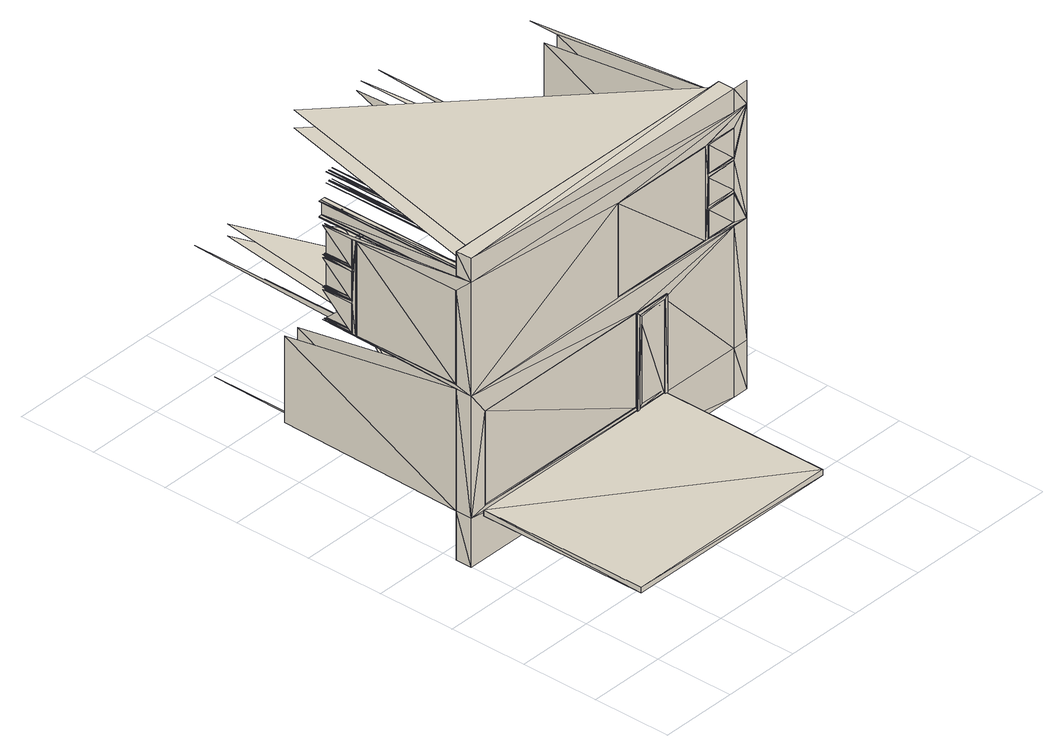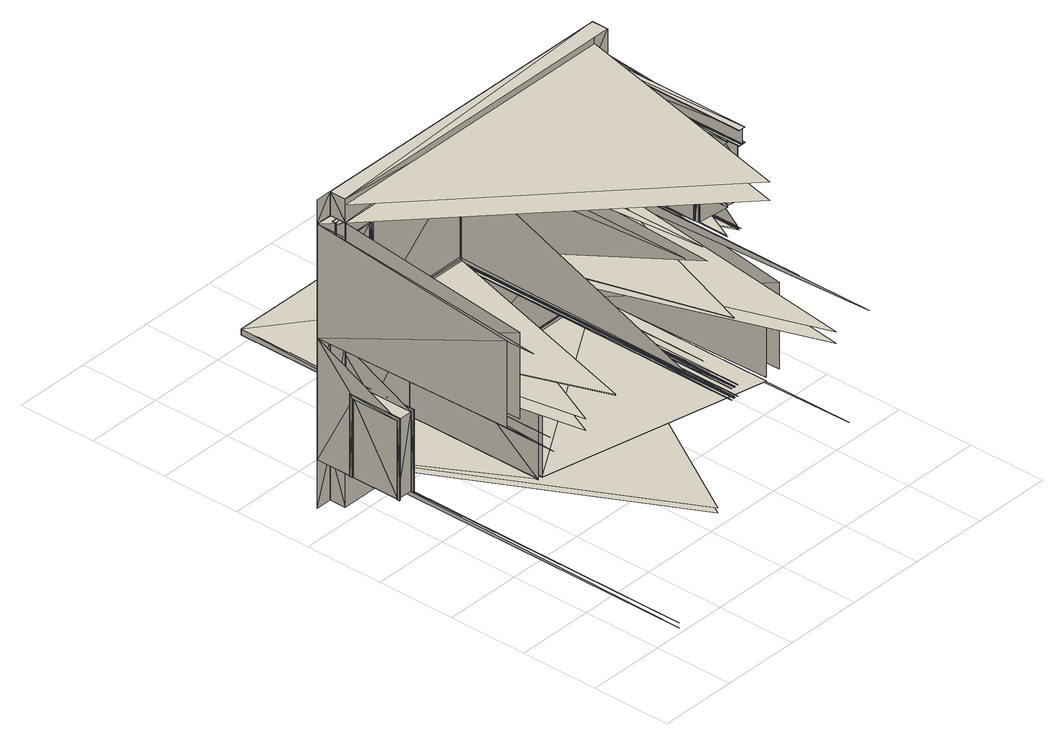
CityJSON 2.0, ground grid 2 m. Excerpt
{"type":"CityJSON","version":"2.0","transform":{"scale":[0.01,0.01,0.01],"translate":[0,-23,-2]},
"CityObjects":{
"building1":{"type":"Building","geometry":[{"type":"MultiSurface","lod":"0","boundaries":[[[0,1,2]],[[3,0,2]],[[4,5,6]],[[7,8,9]],[[9,10,11]],[[12,4,11]],[[5,13,6]],[[8,14,9]],[[12,5,4]],[[10,15,11]],[[15,10,16]],[[17,15,16]],[[4,18,11]],[[10,15,19]],[[17,16,20]],[[21,22,23]],[[24,21,23]],[[22,21,25]],[[15,26,19]],[[16,25,20]],[[24,23,27]],[[21,20,25]],[[9,28,11]],[[29,9,11]],[[30,31,32]],[[33,30,32]],[[25,19,26]],[[26,19,34]],[[25,26,20]],[[23,35,27]],[[36,26,34]],[[35,25,20]],[[35,20,27]],[[5,13,37]],[[8,14,28]],[[12,38,5]],[[12,5,39]],[[29,15,10]],[[4,40,18]],[[41,42,43]],[[44,45,46]],[[19,26,29]],[[36,34,47]],[[48,49,50]],[[51,52,53]],[[50,49,54]],[[51,55,52]],[[41,56,42]],[[57,44,46]],[[58,59,41]],[[60,61,44]],[[62,63,61]],[[64,58,65]],[[49,66,67]],[[52,68,69]],[[70,65,63]],[[71,72,66]],[[69,73,74]],[[74,75,71]],[[74,76,75]],[[74,73,76]],[[71,75,72]],[[69,68,73]],[[66,72,67]],[[52,77,68]],[[78,70,63]],[[52,55,77]],[[70,64,65]],[[49,67,54]],[[50,54,79]],[[51,80,55]],[[64,59,58]],[[62,78,63]],[[59,81,41]],[[60,62,61]],[[81,82,41]],[[83,60,44]],[[29,11,84]],[[28,9,29]],[[84,11,39]],[[28,39,11]],[[85,10,9]],[[15,86,11]],[[54,87,79]],[[55,80,88]],[[82,56,41]],[[57,83,44]],[[38,89,5]],[[90,5,37]],[[29,84,15]],[[5,90,39]],[[91,8,28]],[[85,15,10]],[[92,16,10]],[[86,15,17]],[[93,56,82]],[[57,94,83]],[[40,18,95]],[[40,96,18]],[[26,84,29]],[[97,23,22]],[[15,86,26]],[[16,92,25]],[[18,98,95]],[[40,99,96]],[[100,21,24]],[[34,101,47]],[[21,100,20]],[[98,102,95]],[[96,99,102]],[[23,97,35]],[[103,104,105]],[[30,106,31]],[[95,107,98]],[[10,19,108]],[[102,105,95]],[[99,105,102]],[[17,20,109]],[[104,102,105]],[[32,31,110]],[[111,30,33]],[[22,25,112]],[[103,113,104]],[[95,114,107]],[[33,32,110]],[[89,18,40]],[[24,27,115]],[[116,34,19]],[[19,25,112]],[[102,117,105]],[[25,35,118]],[[20,26,119]],[[113,120,104]],[[95,98,89]],[[119,26,36]],[[27,20,109]],[[102,121,117]],[[120,113,121]],[[122,123,124]],[[123,125,124]],[[113,117,121]],[[89,38,18]],[[107,114,126]],[[98,38,89]],[[114,127,126]],[[84,86,15]],[[101,29,84]],[[101,84,47]],[[38,126,89]],[[126,127,89]],[[26,119,84]],[[34,116,101]],[[128,5,12]],[[129,85,9]],[[86,130,11]],[[131,46,45]],[[132,43,42]],[[133,29,10]],[[92,10,85]],[[85,86,15]],[[86,17,134]],[[135,45,44]],[[136,97,22]],[[100,24,137]],[[19,29,133]],[[134,17,109]],[[85,10,108]],[[36,47,138]],[[137,24,115]],[[106,139,31]],[[136,22,112]],[[31,139,110]],[[111,106,30]],[[140,41,43]],[[92,112,25]],[[111,33,110]],[[86,119,26]],[[97,118,35]],[[100,109,20]],[[141,42,56]],[[25,118,112]],[[116,19,108]],[[142,129,9]],[[130,143,11]],[[115,27,109]],[[108,19,112]],[[119,36,144]],[[109,20,119]],[[58,41,140]],[[44,61,145]],[[61,63,146]],[[65,58,147]],[[146,63,65]],[[148,70,78]],[[64,70,148]],[[78,62,149]],[[62,60,149]],[[59,64,150]],[[81,59,150]],[[82,81,151]],[[60,83,152]],[[153,57,46]],[[152,83,94]],[[29,84,133]],[[28,29,133]],[[84,39,154]],[[29,101,155]],[[133,10,85]],[[47,84,154]],[[156,93,82]],[[157,56,93]],[[158,94,57]],[[144,36,138]],[[108,19,133]],[[86,134,92]],[[84,154,86]],[[86,92,85]],[[100,137,97]],[[100,97,136]],[[159,86,85]],[[97,137,118]],[[92,134,112]],[[116,155,101]],[[119,154,84]],[[85,129,160]],[[159,130,86]],[[161,159,85]],[[160,162,85]],[[162,161,85]],[[106,111,139]],[[86,85,119]],[[111,110,139]],[[100,136,109]],[[137,115,118]],[[160,129,163]],[[130,159,164]],[[161,162,165]],[[166,160,163]],[[167,130,164]],[[161,165,168]],[[134,109,112]],[[85,108,119]],[[136,112,109]],[[118,115,109]],[[129,160,169]],[[159,130,170]],[[162,161,171]],[[112,118,109]],[[0,172,1]],[[39,90,173]],[[90,174,175]],[[119,144,116]],[[166,163,176]],[[167,164,177]],[[168,165,178]],[[179,180,181]],[[182,183,184]],[[185,186,187]],[[112,109,119]],[[119,116,108]],[[108,112,119]],[[179,181,188]],[[182,184,189]],[[190,185,187]],[[181,180,191]],[[184,183,192]],[[186,185,193]],[[160,194,169]],[[130,195,170]],[[161,196,171]],[[163,191,176]],[[164,192,177]],[[165,193,178]],[[179,188,197]],[[182,189,198]],[[190,187,199]],[[180,176,191]],[[183,177,192]],[[185,178,193]],[[200,201,202]],[[203,204,205]],[[206,207,208]],[[209,200,202]],[[210,203,205]],[[211,206,208]],[[191,169,194]],[[192,170,195]],[[193,171,196]],[[194,169,212]],[[195,170,213]],[[196,171,214]],[[191,194,176]],[[192,195,177]],[[188,215,197]],[[189,216,198]],[[178,193,196]],[[187,217,199]],[[218,194,212]],[[219,195,213]],[[196,214,220]],[[191,176,197]],[[192,177,198]],[[217,193,178]],[[215,191,197]],[[216,192,198]],[[217,178,199]],[[142,160,129]],[[221,130,159]],[[160,222,162]],[[161,221,159]],[[223,163,129]],[[224,164,159]],[[225,161,162]],[[162,226,165]],[[161,168,227]],[[222,160,166]],[[143,130,167]],[[228,5,128]],[[135,131,45]],[[141,132,42]],[[229,188,181]],[[230,189,184]],[[160,222,194]],[[130,143,195]],[[161,231,196]],[[133,29,155]],[[163,223,191]],[[164,224,192]],[[165,226,193]],[[84,154,133]],[[138,47,154]],[[232,180,179]],[[233,183,182]],[[234,187,186]],[[235,185,190]],[[154,85,86]],[[132,140,43]],[[28,133,236]],[[180,232,176]],[[183,233,177]],[[185,235,178]],[[39,237,238]],[[188,229,215]],[[189,230,216]],[[187,239,217]],[[206,240,207]],[[200,241,201]],[[203,242,204]],[[129,169,243]],[[159,170,244]],[[162,171,245]],[[166,176,246]],[[167,177,247]],[[168,178,248]],[[202,201,249]],[[250,200,209]],[[205,204,251]],[[252,203,210]],[[253,208,207]],[[206,211,254]],[[181,191,255]],[[184,192,256]],[[186,193,257]],[[258,135,44]],[[209,202,249]],[[210,205,251]],[[211,208,253]],[[179,197,259]],[[182,198,260]],[[190,199,261]],[[236,160,129]],[[262,130,159]],[[263,161,162]],[[116,144,155]],[[264,212,169]],[[265,213,170]],[[169,191,255]],[[170,192,256]],[[266,214,171]],[[193,257,171]],[[248,178,196]],[[191,215,267]],[[192,216,268]],[[176,194,269]],[[177,195,270]],[[269,194,218]],[[270,195,219]],[[271,196,220]],[[131,153,46]],[[119,108,154]],[[197,176,246]],[[198,177,247]],[[193,217,257]],[[199,178,248]],[[44,145,258]],[[58,140,147]],[[61,146,145]],[[65,147,272]],[[272,146,65]],[[169,194,236]],[[170,195,262]],[[171,196,263]],[[273,148,78]],[[64,148,274]],[[78,149,273]],[[64,274,150]],[[60,275,149]],[[218,212,276]],[[219,213,277]],[[220,214,278]],[[279,190,261]],[[81,150,151]],[[240,280,207]],[[241,281,201]],[[201,281,249]],[[250,241,200]],[[280,253,207]],[[206,254,240]],[[60,152,275]],[[82,151,282]],[[250,209,249]],[[254,211,253]],[[239,283,217]],[[157,141,56]],[[28,236,284]],[[285,222,160]],[[286,143,130]],[[287,231,161]],[[282,156,82]],[[158,152,94]],[[154,133,85]],[[288,90,289]],[[144,138,155]],[[194,269,285]],[[195,270,286]],[[196,271,287]],[[212,264,290]],[[213,265,291]],[[214,266,292]],[[156,157,93]],[[153,158,57]],[[108,133,154]],[[236,285,160]],[[262,286,130]],[[263,287,161]],[[194,285,236]],[[195,286,262]],[[196,287,263]],[[212,290,276]],[[213,291,277]],[[214,292,278]],[[293,39,294]],[[284,236,129]],[[295,262,159]],[[296,263,162]],[[155,138,154]],[[169,236,284]],[[170,262,295]],[[171,263,296]],[[133,155,154]],[[218,276,297]],[[219,277,298]],[[220,278,299]],[[285,133,154]],[[236,133,285]],[[262,154,286]],[[263,285,154]],[[262,287,154]],[[287,263,154]],[[292,263,287]],[[290,236,285]],[[291,262,286]],[[278,292,287]],[[290,285,276]],[[291,286,277]],[[1,300,2]],[[3,172,0]],[[236,285,284]],[[262,286,295]],[[285,263,301]],[[287,262,295]],[[236,290,302]],[[262,291,303]],[[263,287,296]],[[263,292,304]],[[278,287,305]],[[276,285,301]],[[277,286,306]],[[173,90,307]],[[308,90,175]],[[9,11,309]],[[39,310,237]],[[293,311,39]],[[5,312,4]],[[18,313,11]],[[4,312,40]],[[28,314,39]],[[12,315,38]],[[40,316,99]],[[18,40,317]],[[18,313,98]],[[96,313,18]],[[103,318,113]],[[40,95,319]],[[99,316,105]],[[104,320,102]],[[95,321,114]],[[105,322,95]],[[96,102,323]],[[89,324,5]],[[103,105,322]],[[98,325,102]],[[117,326,105]],[[104,120,320]],[[107,325,98]],[[113,318,117]],[[122,124,327]],[[327,124,125]],[[123,122,328]],[[123,329,125]],[[120,121,330]],[[323,121,102]],[[38,313,18]],[[98,325,38]],[[114,321,127]],[[331,89,40]],[[95,89,331]],[[107,126,332]],[[127,333,89]],[[331,89,38]],[[38,315,126]],[[3,2,334]],[[48,50,335]],[[51,53,336]],[[49,48,337]],[[53,52,338]],[[80,51,339]],[[340,66,49]],[[341,52,69]],[[340,71,66]],[[341,69,74]],[[74,71,342]],[[75,76,343]],[[343,76,73]],[[344,72,75]],[[344,67,72]],[[345,73,68]],[[345,68,77]],[[346,77,55]],[[347,54,67]],[[50,79,348]],[[87,54,347]],[[55,88,349]],[[79,87,350]],[[88,80,351]],[[90,352,174]],[[4,6,353]],[[7,9,354]],[[11,355,12]],[[4,356,5]],[[7,357,8]],[[13,358,6]],[[14,359,9]],[[39,310,360]],[[361,311,293]],[[5,356,13]],[[8,357,14]],[[172,300,1]],[[311,310,39]],[[310,362,237]],[[237,362,363]],[[364,310,39]],[[9,365,28]],[[39,366,11]],[[309,11,367]],[[288,368,90]],[[369,28,359]],[[174,370,175]],[[308,371,90]],[[314,372,39]],[[103,373,318]],[[374,120,330]],[[328,122,327]],[[375,327,125]],[[123,328,329]],[[329,375,125]],[[318,326,117]],[[40,317,316]],[[326,322,105]],[[120,374,320]],[[376,96,323]],[[96,376,313]],[[18,317,313]],[[373,103,322]],[[316,322,105]],[[317,40,319]],[[320,323,102]],[[95,319,321]],[[5,324,312]],[[322,319,95]],[[323,330,121]],[[313,325,98]],[[107,377,325]],[[325,323,102]],[[40,312,317]],[[331,40,317]],[[377,107,332]],[[319,95,331]],[[321,333,127]],[[38,315,313]],[[325,315,38]],[[333,331,89]],[[315,332,126]],[[315,331,38]],[[331,324,89]],[[300,334,2]],[[3,378,172]],[[378,3,334]],[[28,379,359]],[[380,381,369]],[[372,382,39]],[[352,383,174]],[[384,310,314]],[[385,386,387]],[[388,389,390]],[[48,335,337]],[[51,336,339]],[[53,338,336]],[[49,337,391]],[[50,348,335]],[[391,340,49]],[[341,338,52]],[[340,342,71]],[[392,341,74]],[[74,342,392]],[[75,343,393]],[[394,343,73]],[[393,344,75]],[[345,394,73]],[[344,395,67]],[[396,345,77]],[[346,396,77]],[[395,347,67]],[[388,390,397]],[[385,398,386]],[[80,339,351]],[[55,349,346]],[[399,400,401]],[[402,403,404]],[[87,347,350]],[[9,309,365]],[[367,11,366]],[[79,350,348]],[[88,351,349]],[[405,406,385]],[[401,400,407]],[[402,408,403]],[[400,409,410]],[[403,411,412]],[[413,414,405]],[[415,416,388]],[[412,417,418]],[[418,417,419]],[[419,420,421]],[[422,410,409]],[[421,423,422]],[[421,420,423]],[[419,417,420]],[[415,424,416]],[[422,423,410]],[[412,411,417]],[[400,410,425]],[[403,426,411]],[[414,413,427]],[[428,429,424]],[[414,406,405]],[[415,428,424]],[[397,415,388]],[[406,398,385]],[[400,425,407]],[[403,408,426]],[[398,430,386]],[[397,390,431]],[[425,432,407]],[[426,408,433]],[[11,313,355]],[[434,430,398]],[[431,435,397]],[[310,436,372]],[[314,310,372]],[[384,314,437]],[[359,314,28]],[[438,315,12]],[[367,309,439]],[[367,440,309]],[[309,441,439]],[[367,442,440]],[[441,443,439]],[[440,442,443]],[[444,445,446]],[[439,447,441]],[[443,446,439]],[[442,446,443]],[[445,443,446]],[[444,448,445]],[[439,449,447]],[[372,309,367]],[[443,450,446]],[[444,451,448]],[[439,441,372]],[[450,452,446]],[[448,451,450]],[[453,454,455]],[[454,456,455]],[[451,452,450]],[[383,370,174]],[[90,371,352]],[[372,314,309]],[[447,449,457]],[[441,314,372]],[[449,458,457]],[[314,457,372]],[[457,458,372]],[[310,459,362]],[[384,310,460]],[[461,437,384]],[[462,390,389]],[[463,387,386]],[[464,389,388]],[[318,374,326]],[[328,327,375]],[[329,328,375]],[[374,330,326]],[[465,385,387]],[[318,373,374]],[[466,386,430]],[[330,322,326]],[[373,320,374]],[[330,323,322]],[[316,376,322]],[[405,385,467]],[[316,317,376]],[[468,436,310]],[[320,373,323]],[[388,416,469]],[[413,405,470]],[[416,424,469]],[[376,323,322]],[[317,313,376]],[[373,322,323]],[[321,319,377]],[[424,429,471]],[[427,413,472]],[[471,429,427]],[[323,319,322]],[[313,317,325]],[[472,427,429]],[[319,325,377]],[[414,427,472]],[[429,428,471]],[[323,325,319]],[[317,319,325]],[[428,415,473]],[[406,414,474]],[[415,397,475]],[[476,477,478]],[[398,406,474]],[[476,478,479]],[[321,377,333]],[[317,480,313]],[[481,431,390]],[[315,317,313]],[[476,482,477]],[[483,476,479]],[[478,480,479]],[[475,397,435]],[[325,319,315]],[[90,356,484]],[[485,368,288]],[[377,332,333]],[[312,480,317]],[[476,483,482]],[[172,378,300]],[[483,479,312]],[[480,312,479]],[[486,434,398]],[[315,331,317]],[[319,331,315]],[[482,483,312]],[[482,312,480]],[[332,331,333]],[[487,312,480]],[[488,430,434]],[[489,435,431]],[[490,487,480]],[[332,315,331]],[[491,480,312]],[[324,480,312]],[[487,490,492]],[[493,494,495]],[[493,495,496]],[[315,497,331]],[[498,491,312]],[[436,468,372]],[[314,499,437]],[[372,468,314]],[[493,497,494]],[[436,500,501]],[[324,493,496]],[[495,502,496]],[[487,492,503]],[[324,497,480]],[[331,497,324]],[[493,324,497]],[[324,496,504]],[[492,491,498]],[[502,504,496]],[[505,506,507]],[[506,508,507]],[[503,492,498]],[[497,324,504]],[[497,504,502]],[[382,438,39]],[[509,4,353]],[[510,7,354]],[[480,511,313]],[[477,512,478]],[[367,513,442]],[[309,367,514]],[[309,515,441]],[[440,515,309]],[[477,482,516]],[[517,482,480]],[[444,518,451]],[[367,439,519]],[[442,513,446]],[[512,480,478]],[[520,498,312]],[[480,312,521]],[[445,522,443]],[[439,523,449]],[[446,524,439]],[[440,443,525]],[[490,480,511]],[[444,446,524]],[[358,353,6]],[[4,509,356]],[[7,510,357]],[[359,354,9]],[[487,526,312]],[[441,527,443]],[[452,528,446]],[[445,448,522]],[[447,527,441]],[[487,503,529]],[[451,518,452]],[[453,455,530]],[[530,455,456]],[[454,453,531]],[[454,532,456]],[[448,450,533]],[[525,450,443]],[[314,515,309]],[[491,511,480]],[[503,498,520]],[[441,527,314]],[[505,507,534]],[[480,511,497]],[[508,535,507]],[[505,536,506]],[[506,536,508]],[[492,537,491]],[[355,438,12]],[[490,538,492]],[[449,523,458]],[[382,372,367]],[[439,372,382]],[[312,324,539]],[[447,457,540]],[[356,358,13]],[[357,359,14]],[[315,541,497]],[[494,542,495]],[[458,543,372]],[[382,372,314]],[[314,544,457]],[[494,497,545]],[[539,324,497]],[[541,497,502]],[[542,502,495]],[[378,334,300]],[[399,401,546]],[[402,404,547]],[[368,356,90]],[[380,369,359]],[[400,399,548]],[[521,520,312]],[[404,403,549]],[[537,550,491]],[[551,505,534]],[[535,534,507]],[[505,551,536]],[[408,402,552]],[[536,535,508]],[[529,503,520]],[[549,403,412]],[[553,409,400]],[[554,412,418]],[[555,418,419]],[[556,422,409]],[[487,529,526]],[[557,419,421]],[[421,422,556]],[[423,420,558]],[[558,420,417]],[[559,410,423]],[[560,417,411]],[[561,411,426]],[[562,425,410]],[[401,407,563]],[[432,425,562]],[[517,480,511]],[[480,521,511]],[[550,511,491]],[[426,433,564]],[[526,521,312]],[[407,432,565]],[[433,408,566]],[[538,490,511]],[[492,538,537]],[[482,517,516]],[[477,516,512]],[[512,511,480]],[[521,312,539]],[[438,366,39]],[[28,365,359]],[[497,541,511]],[[541,539,497]],[[541,502,567]],[[436,438,500]],[[568,569,436]],[[497,541,545]],[[494,545,542]],[[542,567,502]],[[529,520,550]],[[551,534,535]],[[536,551,535]],[[537,529,550]],[[511,550,520]],[[529,537,538]],[[511,520,521]],[[526,529,538]],[[570,517,511]],[[570,511,521]],[[538,511,521]],[[526,538,521]],[[570,571,517]],[[571,570,521]],[[511,572,521]],[[541,521,511]],[[571,516,517]],[[571,521,572]],[[511,512,572]],[[516,571,572]],[[516,572,512]],[[541,539,521]],[[539,541,567]],[[539,567,573]],[[539,574,541]],[[574,539,573]],[[567,575,573]],[[574,545,541]],[[574,573,575]],[[567,542,575]],[[576,352,577]],[[545,574,575]],[[545,575,542]],[[578,576,577]],[[335,391,337]],[[336,338,339]],[[347,391,335]],[[338,346,339]],[[444,579,518]],[[395,340,391]],[[341,345,338]],[[580,448,533]],[[340,344,342]],[[531,453,530]],[[392,394,341]],[[342,393,392]],[[393,343,392]],[[343,394,392]],[[344,393,342]],[[394,345,341]],[[395,344,340]],[[345,396,338]],[[396,346,338]],[[581,530,456]],[[454,531,532]],[[348,347,335]],[[346,351,339]],[[347,395,391]],[[532,581,456]],[[518,528,452]],[[367,514,513]],[[528,524,446]],[[448,580,522]],[[582,440,525]],[[440,582,515]],[[309,514,515]],[[579,444,524]],[[513,524,446]],[[514,367,519]],[[522,525,443]],[[439,519,523]],[[348,350,347]],[[349,351,346]],[[524,519,439]],[[525,533,450]],[[515,527,441]],[[447,583,527]],[[527,525,443]],[[382,367,514]],[[583,447,540]],[[519,439,382]],[[313,511,355]],[[523,543,458]],[[314,544,515]],[[527,544,314]],[[543,382,372]],[[544,540,457]],[[544,382,314]],[[352,371,383]],[[576,584,352]],[[352,371,577]],[[578,584,576]],[[438,541,315]],[[577,585,586]],[[578,577,587]],[[521,509,511]],[[539,509,521]],[[359,544,314]],[[309,515,365]],[[514,367,366]],[[541,356,539]],[[371,370,383]],[[584,371,352]],[[371,587,577]],[[578,588,584]],[[577,356,585]],[[500,589,590]],[[591,438,436]],[[587,577,586]],[[588,578,587]],[[399,546,548]],[[402,547,552]],[[404,549,547]],[[400,548,592]],[[401,563,546]],[[592,553,400]],[[554,549,412]],[[555,554,418]],[[553,556,409]],[[557,555,419]],[[593,557,421]],[[421,556,593]],[[423,558,594]],[[560,558,417]],[[594,559,423]],[[561,560,411]],[[559,562,410]],[[595,561,426]],[[408,552,566]],[[426,564,595]],[[432,562,565]],[[407,565,563]],[[433,566,564]],[[438,589,500]],[[569,438,436]],[[518,580,528]],[[531,530,581]],[[532,531,581]],[[580,533,528]],[[518,579,580]],[[533,524,528]],[[579,522,580]],[[533,525,524]],[[513,582,524]],[[513,514,582]],[[522,579,525]],[[582,525,524]],[[514,515,582]],[[579,524,525]],[[523,519,583]],[[525,519,524]],[[515,514,527]],[[519,527,583]],[[525,527,519]],[[514,519,527]],[[585,596,586]],[[587,356,577]],[[523,583,543]],[[597,515,514]],[[436,438,598]],[[599,569,568]],[[544,514,515]],[[527,519,544]],[[583,540,543]],[[600,597,514]],[[601,600,514]],[[602,515,597]],[[603,515,602]],[[601,514,604]],[[544,382,514]],[[519,382,544]],[[604,601,605]],[[602,603,606]],[[604,607,601]],[[602,608,603]],[[600,597,609]],[[610,597,600]],[[601,611,605]],[[603,612,606]],[[604,613,607]],[[602,614,608]],[[597,615,609]],[[610,616,597]],[[540,382,543]],[[611,617,605]],[[612,618,606]],[[607,613,617]],[[608,614,618]],[[609,615,619]],[[616,610,620]],[[540,544,382]],[[621,622,623]],[[624,625,626]],[[627,628,619]],[[605,629,611]],[[606,630,612]],[[609,631,615]],[[617,623,605]],[[618,626,606]],[[613,623,617]],[[614,626,618]],[[615,620,619]],[[610,619,620]],[[622,617,623]],[[625,618,626]],[[628,620,619]],[[621,632,622]],[[624,633,625]],[[627,634,628]],[[609,635,631]],[[605,636,629]],[[606,637,630]],[[638,597,600]],[[639,603,602]],[[640,601,604]],[[617,641,623]],[[618,642,626]],[[620,643,619]],[[621,644,632]],[[624,645,633]],[[605,611,640]],[[606,612,639]],[[627,646,634]],[[609,615,638]],[[638,382,544]],[[641,647,623]],[[642,648,626]],[[643,649,619]],[[632,644,641]],[[633,645,642]],[[634,646,643]],[[650,651,652]],[[653,654,655]],[[656,657,658]],[[651,659,652]],[[654,660,655]],[[657,661,658]],[[644,647,641]],[[645,648,642]],[[646,649,643]],[[509,355,511]],[[638,662,597]],[[639,663,603]],[[640,664,601]],[[631,635,665]],[[629,636,666]],[[630,637,667]],[[611,664,640]],[[612,663,639]],[[615,662,638]],[[662,638,544]],[[639,662,544]],[[664,382,638]],[[544,663,639]],[[664,640,382]],[[635,668,665]],[[636,669,666]],[[637,670,667]],[[662,665,638]],[[664,666,640]],[[663,667,639]],[[665,668,638]],[[666,669,640]],[[667,670,639]],[[539,356,509]],[[541,438,356]],[[356,596,585]],[[597,600,671]],[[602,597,672]],[[600,601,671]],[[604,673,613]],[[602,674,614]],[[601,604,675]],[[603,602,676]],[[601,677,611]],[[603,678,612]],[[607,677,601]],[[608,678,603]],[[597,672,615]],[[672,597,616]],[[671,610,600]],[[621,679,644]],[[624,680,645]],[[627,681,646]],[[634,682,628]],[[604,605,683]],[[602,606,684]],[[613,673,623]],[[614,674,626]],[[600,609,685]],[[610,686,619]],[[622,687,617]],[[625,688,618]],[[628,689,620]],[[605,690,636]],[[606,691,637]],[[623,692,605]],[[626,693,606]],[[607,617,694]],[[608,618,695]],[[609,696,635]],[[616,620,697]],[[621,623,692]],[[624,626,693]],[[627,619,698]],[[611,699,617]],[[612,700,618]],[[647,701,623]],[[648,702,626]],[[620,703,643]],[[620,615,704]],[[609,619,685]],[[649,705,619]],[[622,632,687]],[[625,633,688]],[[629,699,611]],[[630,700,612]],[[631,704,615]],[[644,679,647]],[[645,680,648]],[[646,681,649]],[[650,652,706]],[[653,655,707]],[[656,658,708]],[[706,652,659]],[[651,650,709]],[[707,655,660]],[[654,653,710]],[[658,661,708]],[[711,657,656]],[[651,712,659]],[[654,713,660]],[[657,714,661]],[[632,641,715]],[[633,642,716]],[[634,643,703]],[[694,641,617]],[[695,642,618]],[[662,672,597]],[[663,678,603]],[[664,677,601]],[[611,699,664]],[[612,700,663]],[[615,704,662]],[[636,690,669]],[[637,691,670]],[[635,696,668]],[[600,638,717]],[[718,639,602]],[[719,640,604]],[[605,640,719]],[[606,639,718]],[[609,638,717]],[[640,438,382]],[[359,663,544]],[[631,665,720]],[[629,666,721]],[[630,667,722]],[[515,603,365]],[[604,514,366]],[[668,723,638]],[[717,638,662]],[[639,724,662]],[[638,717,664]],[[669,725,640]],[[670,726,639]],[[719,640,664]],[[718,639,663]],[[662,724,665]],[[664,727,666]],[[663,728,667]],[[628,682,689]],[[627,729,681]],[[621,730,679]],[[624,731,680]],[[682,634,703]],[[732,632,715]],[[733,633,716]],[[711,656,708]],[[709,650,706]],[[710,653,707]],[[661,734,708]],[[711,714,657]],[[735,706,659]],[[651,709,712]],[[736,707,660]],[[654,710,713]],[[712,735,659]],[[713,736,660]],[[714,734,661]],[[681,705,649]],[[679,701,647]],[[680,702,648]],[[604,675,673]],[[602,676,674]],[[697,703,620]],[[705,698,619]],[[701,692,623]],[[702,693,626]],[[632,732,687]],[[633,733,688]],[[737,607,694]],[[738,608,695]],[[739,616,697]],[[597,671,672]],[[672,616,739]],[[671,686,610]],[[676,602,672]],[[671,601,677]],[[607,737,677]],[[608,738,678]],[[601,675,677]],[[603,676,678]],[[730,621,692]],[[731,624,693]],[[729,627,698]],[[673,692,623]],[[674,693,626]],[[675,604,683]],[[676,602,684]],[[686,698,619]],[[671,600,685]],[[687,694,617]],[[688,695,618]],[[605,683,690]],[[606,684,691]],[[689,697,620]],[[609,685,696]],[[692,683,605]],[[693,684,606]],[[694,715,641]],[[695,716,642]],[[677,699,611]],[[678,700,612]],[[672,704,615]],[[699,694,617]],[[629,740,699]],[[700,695,618]],[[630,741,700]],[[631,742,704]],[[697,620,704]],[[619,698,685]],[[717,600,671]],[[718,602,676]],[[719,604,675]],[[740,629,721]],[[741,630,722]],[[742,631,720]],[[683,605,719]],[[684,606,718]],[[685,609,717]],[[690,725,669]],[[691,726,670]],[[696,723,668]],[[662,724,672]],[[663,728,678]],[[664,727,677]],[[699,727,664]],[[700,728,663]],[[704,724,662]],[[725,719,640]],[[726,718,639]],[[723,717,638]],[[724,720,665]],[[724,717,662]],[[727,721,666]],[[728,722,667]],[[718,724,639]],[[717,727,664]],[[719,438,640]],[[727,719,664]],[[728,718,663]],[[359,728,663]],[[603,678,365]],[[675,604,366]],[[681,682,705]],[[679,732,701]],[[680,733,702]],[[711,708,734]],[[709,706,735]],[[710,707,736]],[[714,711,734]],[[712,709,735]],[[713,710,736]],[[682,703,705]],[[732,715,701]],[[733,716,702]],[[681,729,682]],[[679,687,732]],[[680,688,733]],[[703,698,705]],[[715,694,701]],[[716,695,702]],[[729,689,682]],[[679,730,687]],[[680,731,688]],[[703,697,698]],[[694,692,701]],[[695,693,702]],[[686,739,698]],[[671,739,686]],[[673,737,692]],[[674,738,693]],[[673,675,737]],[[674,676,738]],[[689,729,697]],[[687,730,694]],[[688,731,695]],[[737,694,692]],[[738,695,693]],[[739,697,698]],[[671,672,739]],[[675,677,737]],[[676,678,738]],[[730,692,694]],[[731,693,695]],[[729,698,697]],[[690,683,740]],[[691,684,741]],[[685,742,696]],[[694,683,692]],[[695,684,693]],[[677,675,699]],[[678,676,700]],[[698,697,685]],[[672,671,704]],[[683,699,740]],[[684,700,741]],[[685,704,742]],[[694,699,683]],[[695,700,684]],[[675,683,699]],[[676,684,700]],[[697,704,685]],[[671,685,704]],[[690,740,725]],[[691,741,726]],[[696,742,723]],[[724,671,672]],[[728,676,678]],[[727,675,677]],[[355,509,438]],[[509,353,358]],[[510,354,359]],[[699,683,727]],[[700,684,728]],[[704,685,724]],[[740,721,725]],[[741,722,726]],[[742,720,723]],[[724,717,671]],[[728,718,676]],[[727,719,675]],[[509,356,438]],[[356,509,358]],[[357,510,359]],[[683,719,727]],[[684,718,728]],[[685,717,724]],[[355,743,509]],[[721,719,725]],[[722,718,726]],[[723,720,717]],[[721,727,719]],[[722,728,718]],[[720,724,717]],[[365,676,672]],[[672,671,366]],[[365,678,676]],[[671,677,366]],[[677,675,366]],[[510,354,365]],[[355,509,744]],[[509,353,745]],[[743,746,509]],[[546,592,548]],[[547,549,552]],[[718,365,724]],[[717,724,366]],[[728,365,718]],[[727,717,366]],[[727,366,719]],[[719,366,438]],[[359,365,728]],[[359,438,366]],[[563,592,546]],[[549,566,552]],[[559,553,592]],[[554,561,549]],[[555,560,554]],[[557,560,555]],[[553,559,556]],[[593,558,557]],[[556,594,593]],[[594,558,593]],[[558,560,557]],[[559,594,556]],[[560,561,554]],[[562,559,592]],[[561,595,549]],[[563,562,592]],[[595,566,549]],[[563,565,562]],[[564,566,595]],[[747,748,749]],[[750,747,749]],[[749,748,751]],[[752,749,751]],[[752,750,749]],[[365,672,366]],[[753,510,365]],[[744,509,745]],[[355,744,366]],[[746,751,748]],[[746,752,751]],[[752,743,750]],[[743,746,748]],[[746,743,752]],[[724,365,366]],[[365,359,366]],[[355,754,743]],[[509,746,755]],[[509,755,744]],[[748,747,756]],[[743,748,756]],[[750,757,747]],[[754,750,743]],[[758,746,743]],[[746,743,759]],[[744,759,366]],[[756,747,760]],[[757,760,747]],[[754,743,756]],[[754,758,743]],[[757,750,754]],[[755,746,758]],[[746,759,755]],[[359,761,438]],[[744,755,759]],[[762,756,763]],[[754,756,762]],[[756,760,763]],[[758,762,763]],[[758,754,762]],[[764,763,760]],[[764,758,763]],[[764,754,758]],[[765,766,755]],[[743,754,767]],[[757,764,760]],[[764,757,754]],[[438,768,589]],[[759,765,755]],[[769,759,770]],[[771,769,770]],[[743,767,759]],[[569,772,438]],[[759,755,770]],[[773,770,755]],[[773,771,770]],[[774,755,759]],[[774,773,755]],[[773,775,771]],[[775,774,759]],[[773,774,775]],[[759,767,366]],[[765,776,766]],[[754,758,777]],[[755,766,777]],[[767,765,759]],[[777,755,758]],[[767,759,769]],[[759,755,777]],[[775,759,767]],[[771,778,769]],[[771,775,779]],[[776,780,766]],[[766,780,777]],[[767,776,765]],[[365,366,781]],[[754,777,767]],[[782,767,769]],[[767,759,777]],[[778,782,769]],[[779,775,767]],[[771,779,778]],[[356,783,596]],[[368,784,356]],[[776,767,780]],[[767,777,780]],[[761,785,438]],[[767,786,777]],[[779,767,777]],[[767,782,786]],[[787,777,786]],[[787,779,777]],[[788,786,782]],[[788,787,786]],[[787,788,779]],[[778,788,782]],[[788,778,779]],[[781,366,789]],[[365,781,790]],[[789,366,791]]]}]}
},
"vertices":[
[40,82,186],[40,82,201],[40,520,201],[40,520,186],[0,520,200],[0,562,200],[0,520,75],[0,520,861],[0,562,861],[0,520,800],[0,562,761],[0,520,510],[0,562,510],[0,562,75],[0,562,800],[0,562,520],[0,564,759],[0,564,522],[42,520,452],[6,562,761],[6,564,522],[2,564,522],[2,564,759],[2,568,755],[2,568,526],[6,564,759],[6,562,520],[6,568,526],[42,562,800],[42,562,761],[3,568,755],[3,568,526],[5,568,526],[5,568,755],[6,565,758],[6,568,755],[6,565,523],[42,562,75],[42,562,452],[42,562,510],[42,520,210],[25,548,799],[18,548,800],[18,548,799],[25,548,761],[18,548,761],[18,548,759],[42,565,523],[27,539,471],[27,546,471],[27,539,469],[27,539,510],[27,546,509],[27,539,509],[27,550,471],[27,550,509],[36,548,800],[36,548,759],[26,548,798],[28,548,798],[28,548,761],[26,548,761],[27,548,761],[26,548,762],[27,548,798],[26,548,797],[27,547,471],[27,549,471],[27,549,508],[27,547,508],[27,548,797],[27,547,472],[27,548,471],[27,548,508],[27,547,507],[27,548,472],[27,548,507],[27,549,509],[27,548,762],[27,557,469],[27,557,510],[28,548,799],[29,548,799],[29,548,761],[42,562,520],[0,842,761],[0,842,520],[27,557,471],[27,557,509],[42,562,210],[42,562,200],[42,562,861],[0,840,759],[36,548,799],[36,548,761],[42,526,210],[44,520,450],[2,835,755],[42,526,452],[44,520,212],[2,840,522],[42,565,758],[44,526,450],[44,522,212],[44,522,450],[44,526,212],[3,835,755],[45,526,449],[6,842,761],[6,840,522],[5,835,526],[5,835,755],[6,840,759],[48,522,216],[45,526,213],[6,835,526],[6,839,758],[48,526,216],[6,835,755],[6,842,520],[48,522,446],[48,526,446],[48,524,446],[48,525,446],[48,524,216],[48,525,216],[45,562,449],[45,562,213],[0,1040,430],[0,852,761],[0,852,520],[18,960,759],[18,960,799],[42,842,761],[0,840,522],[18,960,761],[2,840,759],[2,835,526],[42,839,523],[3,835,526],[25,960,799],[18,960,800],[0,934,761],[0,934,520],[6,839,523],[26,960,761],[26,960,762],[26,960,798],[27,960,797],[27,960,761],[28,960,798],[28,960,799],[29,960,761],[36,960,759],[42,842,520],[42,839,758],[36,960,799],[36,960,800],[36,960,761],[0,852,596],[0,852,685],[0,852,603],[0,852,678],[0,854,759],[0,854,594],[0,854,677],[0,854,687],[0,854,522],[0,854,604],[6,852,761],[6,852,596],[6,852,678],[620,82,186],[42,1040,430],[42,562,202],[42,1040,202],[6,854,687],[6,854,522],[6,854,604],[2,858,691],[2,854,687],[2,854,759],[2,858,526],[2,854,522],[2,854,594],[2,854,604],[2,854,677],[2,858,672],[2,858,755],[2,858,590],[2,858,609],[6,854,759],[6,854,594],[6,854,677],[6,852,685],[6,852,520],[6,852,603],[6,858,691],[6,858,526],[6,858,609],[3,858,755],[3,858,691],[5,858,691],[3,858,590],[3,858,526],[5,858,526],[3,858,672],[3,858,609],[5,858,609],[5,858,755],[5,858,590],[5,858,672],[6,855,758],[6,855,593],[6,855,675],[6,858,755],[6,858,590],[6,858,672],[6,855,688],[6,855,523],[6,855,606],[0,934,596],[0,934,685],[0,932,759],[0,932,594],[0,934,678],[0,932,677],[0,932,604],[0,1040,210],[2,927,755],[2,927,590],[0,934,603],[2,932,687],[2,932,522],[2,932,677],[2,932,604],[42,852,761],[42,562,512],[42,1133,512],[2,927,672],[3,927,672],[3,927,755],[3,927,590],[6,934,761],[6,934,596],[6,934,678],[6,932,687],[6,932,522],[6,932,604],[5,927,691],[5,927,755],[5,927,526],[5,927,590],[5,927,609],[5,927,672],[6,932,759],[6,932,594],[6,932,677],[25,960,761],[6,927,691],[6,927,526],[6,927,609],[42,852,596],[42,852,678],[6,930,758],[6,930,593],[6,930,675],[6,927,755],[6,927,590],[6,934,685],[6,934,520],[6,934,603],[26,960,797],[27,960,762],[27,960,798],[28,960,761],[42,855,688],[42,855,523],[42,855,606],[2,927,609],[3,927,609],[3,927,691],[29,960,799],[6,927,672],[42,934,761],[42,852,685],[42,852,520],[42,852,603],[42,562,187],[42,1272,200],[42,855,758],[42,855,593],[42,855,675],[42,562,480],[42,1327,510],[42,934,596],[42,934,678],[42,930,688],[42,930,523],[42,930,606],[620,82,201],[42,934,685],[42,930,758],[42,930,593],[42,930,675],[42,934,603],[42,934,520],[42,1040,210],[42,1040,200],[467,520,761],[412,562,510],[412,562,480],[535,520,200],[525,520,452],[468,562,761],[525,562,452],[523,520,212],[525,520,210],[519,522,216],[525,526,210],[523,522,450],[522,526,213],[523,526,212],[523,526,450],[535,562,200],[525,526,452],[519,526,216],[519,524,216],[519,524,446],[519,525,446],[519,526,446],[525,562,210],[522,562,449],[522,562,213],[620,520,201],[645,539,469],[645,539,509],[645,539,471],[645,546,509],[645,539,510],[645,547,471],[645,547,508],[645,547,472],[645,548,507],[645,548,471],[645,549,508],[645,550,509],[645,550,471],[645,557,469],[645,557,509],[645,557,471],[645,557,510],[620,562,200],[838,520,75],[838,520,800],[838,520,510],[838,562,200],[838,562,861],[838,562,75],[838,562,800],[147,1327,510],[147,1327,480],[412,562,512],[251,1133,512],[251,1133,510],[880,520,800],[880,520,510],[467,520,520],[838,562,187],[42,562,846],[620,920,202],[620,920,200],[468,562,520],[523,522,212],[519,522,446],[519,525,216],[523,520,450],[522,526,449],[620,520,186],[189,1179,800],[838,562,846],[189,1179,846],[747,562,520],[620,562,202],[413,562,800],[438,558,509],[430,558,510],[430,558,509],[438,558,481],[430,558,481],[430,558,480],[645,546,471],[645,547,507],[645,548,472],[645,548,508],[645,549,471],[645,549,509],[442,558,481],[442,558,509],[443,538,761],[443,545,761],[443,538,759],[443,538,800],[443,545,799],[443,538,799],[438,558,508],[442,558,508],[443,556,759],[443,556,800],[443,546,761],[443,548,761],[443,548,799],[443,546,799],[439,558,508],[441,558,508],[441,558,481],[439,558,481],[443,548,798],[443,546,798],[443,547,798],[443,548,797],[443,547,797],[443,547,762],[443,548,762],[439,558,482],[443,549,761],[443,549,799],[440,558,507],[441,558,482],[440,558,483],[450,558,510],[450,558,480],[443,556,761],[443,556,799],[450,558,509],[450,558,481],[467,562,510],[468,562,800],[838,562,510],[467,526,520],[469,520,759],[467,526,761],[469,520,522],[469,526,759],[469,522,522],[469,522,759],[469,526,522],[471,526,758],[474,522,755],[471,526,523],[474,526,755],[474,522,526],[474,526,526],[474,524,755],[474,525,755],[474,524,526],[474,525,526],[471,562,758],[471,562,523],[412,1187,510],[413,1199,770],[413,1187,800],[430,1300,480],[430,1300,509],[430,1300,481],[438,1300,509],[430,1300,510],[438,1300,508],[468,1187,510],[439,1300,481],[439,1300,508],[440,1300,483],[440,1300,507],[441,1300,481],[442,1300,508],[442,1300,481],[528,517,200],[528,517,450],[528,520,450],[528,520,200],[535,520,442],[450,1300,480],[535,517,442],[535,517,200],[462,1272,200],[462,1272,187],[450,1300,509],[535,525,200],[450,1300,510],[450,1300,481],[535,525,442],[545,520,432],[545,525,432],[528,562,200],[528,562,450],[528,564,450],[528,564,200],[535,562,442],[545,520,210],[468,1187,800],[467,562,512],[467,1188,512],[535,564,442],[545,525,210],[535,564,200],[545,522,432],[545,523,432],[545,522,210],[545,523,210],[838,520,200],[838,520,861],[616,520,442],[624,520,450],[746,520,522],[747,520,520],[747,520,761],[624,517,450],[616,517,442],[741,522,526],[747,526,520],[606,520,210],[616,520,200],[746,522,759],[744,526,523],[746,526,522],[746,526,759],[616,525,200],[747,526,761],[741,526,526],[606,525,210],[741,524,526],[741,524,755],[741,525,755],[741,526,755],[606,522,210],[606,523,210],[606,523,432],[606,525,432],[616,525,442],[616,562,200],[744,562,758],[616,562,442],[624,564,450],[744,562,523],[747,562,761],[624,562,450],[853,538,759],[853,538,799],[853,538,761],[853,545,799],[606,520,432],[606,522,432],[853,538,800],[853,546,761],[853,546,799],[853,546,798],[853,547,762],[853,547,798],[853,548,797],[853,548,761],[853,548,798],[853,548,799],[853,549,761],[853,556,759],[853,556,799],[853,556,761],[853,556,800],[616,564,442],[467,562,480],[838,562,480],[616,517,200],[624,517,200],[624,520,200],[616,564,200],[624,562,200],[624,564,200],[620,562,480],[632,562,200],[632,562,480],[746,522,522],[741,522,755],[741,525,526],[746,520,759],[744,526,758],[620,920,480],[632,562,202],[632,920,202],[632,920,200],[632,920,480],[838,562,512],[629,1133,512],[629,1133,510],[853,545,761],[853,547,797],[853,548,762],[853,549,799],[838,562,202],[756,520,678],[736,1143,510],[736,1143,480],[756,520,603],[756,520,596],[756,520,685],[756,520,761],[756,520,520],[756,526,520],[756,526,685],[758,520,594],[758,520,759],[756,526,603],[758,520,604],[756,526,596],[756,526,761],[758,520,522],[758,520,687],[756,526,678],[758,520,677],[758,526,594],[758,526,759],[758,526,604],[758,526,677],[758,522,522],[758,522,594],[758,526,522],[758,522,687],[758,522,759],[758,526,687],[758,522,604],[758,522,677],[760,526,593],[760,526,758],[760,526,675],[763,522,590],[763,522,755],[763,522,672],[760,526,606],[760,526,523],[760,526,688],[756,562,603],[756,562,685],[756,562,520],[763,526,590],[763,526,755],[763,526,672],[763,522,526],[763,522,691],[763,522,609],[763,526,526],[763,526,691],[763,526,609],[763,524,590],[763,525,590],[763,524,526],[763,524,755],[763,525,755],[763,524,691],[763,523,672],[763,525,672],[763,523,609],[763,525,526],[763,525,691],[763,525,609],[756,562,678],[756,562,761],[756,562,596],[760,562,675],[760,562,593],[760,562,758],[760,562,606],[760,562,523],[760,562,688],[838,520,603],[838,520,678],[836,520,522],[836,520,687],[838,520,520],[838,520,685],[838,520,596],[838,520,761],[832,522,526],[832,522,691],[832,522,609],[832,522,672],[838,526,520],[838,526,685],[838,526,603],[836,520,604],[836,522,594],[836,522,759],[836,522,677],[835,526,523],[835,526,688],[836,526,522],[836,526,687],[836,526,594],[836,526,759],[835,526,606],[836,526,677],[836,526,604],[838,526,596],[838,526,761],[832,526,526],[832,526,691],[832,526,672],[838,526,678],[832,526,609],[832,524,526],[832,524,691],[832,523,609],[832,524,590],[832,524,755],[832,523,672],[832,525,590],[832,525,755],[832,525,672],[832,526,590],[832,526,755],[838,562,603],[838,562,685],[838,562,520],[835,562,675],[835,562,593],[835,562,758],[835,562,606],[838,562,678],[835,562,523],[835,562,688],[838,562,596],[838,562,761],[836,522,604],[836,522,522],[836,522,687],[832,522,590],[832,522,755],[832,525,609],[832,525,526],[832,525,691],[836,520,594],[836,520,759],[836,520,677],[835,526,593],[835,526,758],[835,526,675],[838,620,401],[880,520,200],[880,520,75],[838,620,200],[836,612,409],[836,620,401],[836,612,200],[838,612,409],[836,620,200],[838,612,200],[880,520,861],[838,745,401],[880,620,200],[836,745,401],[838,752,409],[838,745,200],[880,620,401],[836,752,409],[838,1048,740],[836,745,200],[836,752,200],[838,752,200],[875,620,401],[875,620,200],[880,745,401],[838,1133,510],[880,612,409],[880,612,200],[882,612,409],[838,1143,480],[882,612,200],[882,620,200],[882,620,401],[875,745,401],[880,745,200],[882,752,409],[882,745,401],[875,745,200],[880,1048,740],[880,752,409],[838,1492,200],[838,1492,187],[838,1048,520],[880,752,200],[882,745,200],[882,752,200],[880,1048,520],[880,1123,740],[880,1123,520]
]}
